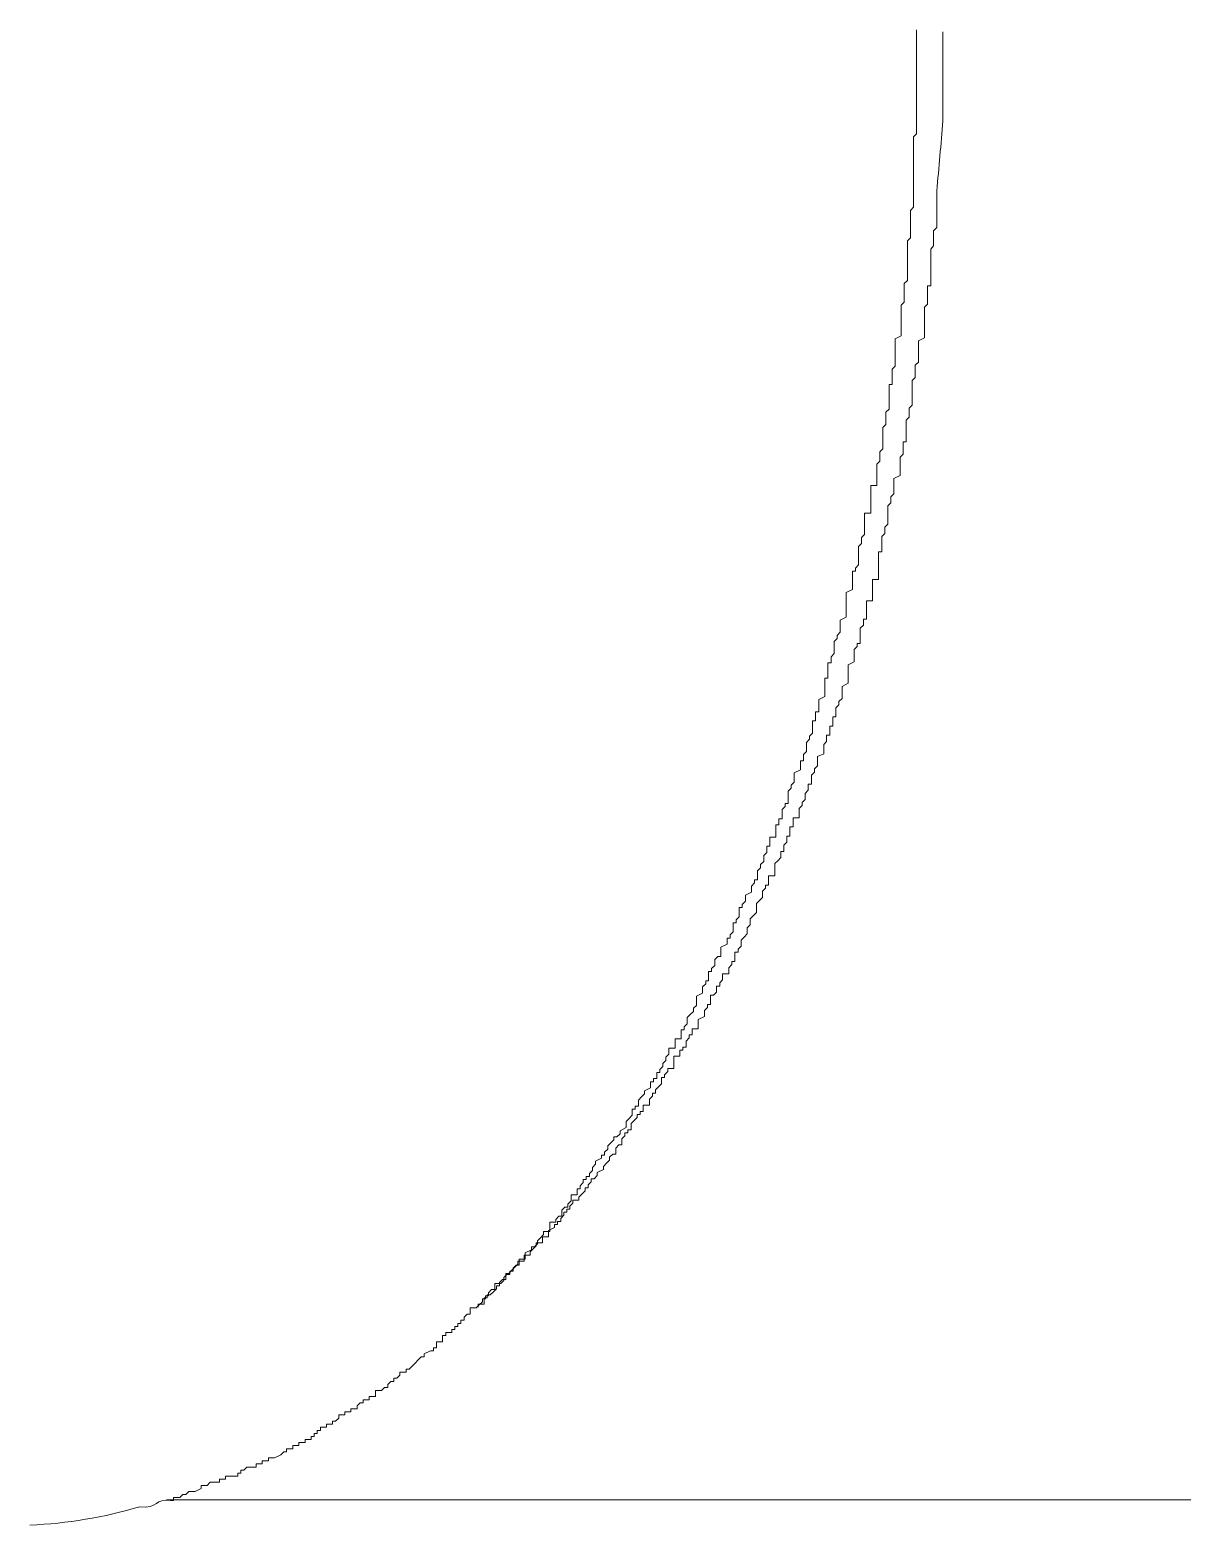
# Model space of a CAD drawing. Header units: millimetres. Extents: x 5194 to 16594, y 329 to 7592.
# Drawn here: x 11531.77 to 11540.24, y 3984.21 to 3995.21 of the extents above; entities that cross this region are included whole.
import ezdxf

# ---------------------------------------------------------------- set-up
doc = ezdxf.new("R2010")
doc.units = ezdxf.units.MM
doc.header["$MEASUREMENT"] = 0
doc.layers.add('PDF_Geometry', color=7, linetype='Continuous', true_color=0x231f20)

msp = doc.modelspace()

# ---------------------------------------------------------------- linework, layer by layer
at = {"layer": 'PDF_Geometry', "color": 0, "lineweight": 9}
for p, q in [((11538.287, 3995.187), (11538.287, 3995.209)), ((11538.287, 3995.164), (11538.287, 3995.187)), ((11538.481, 3995.194), (11538.481, 3995.171)), ((11538.287, 3995.142), (11538.287, 3995.164)), ((11538.481, 3995.171), (11538.481, 3995.149)), ((11538.481, 3995.149), (11538.481, 3995.126)), ((11538.287, 3994.625), (11538.287, 3994.647)), ((11538.481, 3994.744), (11538.481, 3994.722)), ((11538.481, 3994.722), (11538.481, 3994.699)), ((11538.481, 3994.699), (11538.481, 3994.677)), ((11538.287, 3994.602), (11538.287, 3994.625)), ((11538.287, 3994.58), (11538.287, 3994.602)), ((11538.287, 3994.557), (11538.287, 3994.58)), ((11538.287, 3994.535), (11538.287, 3994.557)), ((11538.287, 3994.512), (11538.287, 3994.535)), ((11538.265, 3994.422), (11538.287, 3994.445)), ((11538.265, 3994.4), (11538.265, 3994.422)), ((11538.287, 3994.49), (11538.287, 3994.512)), ((11538.287, 3994.467), (11538.287, 3994.49)), ((11538.287, 3994.445), (11538.287, 3994.467)), ((11538.265, 3994.377), (11538.265, 3994.4)), ((11538.265, 3994.355), (11538.265, 3994.377)), ((11538.265, 3994.332), (11538.265, 3994.355)), ((11538.265, 3994.13), (11538.265, 3994.152)), ((11538.265, 3994.107), (11538.265, 3994.13)), ((11538.265, 3994.085), (11538.265, 3994.107)), ((11538.265, 3994.062), (11538.265, 3994.085)), ((11538.265, 3994.04), (11538.265, 3994.062)), ((11538.265, 3994.017), (11538.265, 3994.04)), ((11538.265, 3993.995), (11538.265, 3994.017)), ((11538.265, 3993.972), (11538.265, 3993.995)), ((11538.242, 3993.882), (11538.265, 3993.905)), ((11538.242, 3993.86), (11538.242, 3993.882)), ((11538.265, 3993.95), (11538.265, 3993.972)), ((11538.265, 3993.927), (11538.265, 3993.95)), ((11538.265, 3993.905), (11538.265, 3993.927)), ((11538.436, 3993.867), (11538.436, 3993.845)), ((11538.242, 3993.838), (11538.242, 3993.86)), ((11538.242, 3993.815), (11538.242, 3993.838)), ((11538.242, 3993.793), (11538.242, 3993.815)), ((11538.242, 3993.77), (11538.242, 3993.793)), ((11538.242, 3993.748), (11538.242, 3993.77)), ((11538.436, 3993.845), (11538.436, 3993.822)), ((11538.436, 3993.822), (11538.436, 3993.8)), ((11538.436, 3993.8), (11538.436, 3993.777)), ((11538.436, 3993.777), (11538.436, 3993.755)), ((11538.22, 3993.658), (11538.242, 3993.68)), ((11538.22, 3993.635), (11538.22, 3993.658)), ((11538.242, 3993.725), (11538.242, 3993.748)), ((11538.242, 3993.703), (11538.242, 3993.725)), ((11538.242, 3993.68), (11538.242, 3993.703)), ((11538.436, 3993.755), (11538.413, 3993.732)), ((11538.413, 3993.732), (11538.413, 3993.71)), ((11538.413, 3993.71), (11538.413, 3993.687)), ((11538.413, 3993.687), (11538.413, 3993.665)), ((11538.413, 3993.665), (11538.413, 3993.642)), ((11538.22, 3993.613), (11538.22, 3993.635)), ((11538.22, 3993.59), (11538.22, 3993.613)), ((11538.22, 3993.568), (11538.22, 3993.59)), ((11538.22, 3993.545), (11538.22, 3993.568)), ((11538.22, 3993.523), (11538.22, 3993.545)), ((11538.413, 3993.62), (11538.391, 3993.597)), ((11538.391, 3993.597), (11538.391, 3993.575)), ((11538.413, 3993.642), (11538.413, 3993.62)), ((11538.22, 3993.5), (11538.22, 3993.523)), ((11538.22, 3993.478), (11538.22, 3993.5)), ((11538.22, 3993.455), (11538.22, 3993.478)), ((11538.22, 3993.433), (11538.22, 3993.455)), ((11538.22, 3993.41), (11538.22, 3993.433)), ((11538.197, 3993.343), (11538.22, 3993.365)), ((11538.197, 3993.32), (11538.197, 3993.343)), ((11538.197, 3993.298), (11538.197, 3993.32)), ((11538.22, 3993.388), (11538.22, 3993.41)), ((11538.22, 3993.365), (11538.22, 3993.388)), ((11538.391, 3993.327), (11538.368, 3993.327)), ((11538.368, 3993.327), (11538.368, 3993.305)), ((11538.391, 3993.417), (11538.391, 3993.395)), ((11538.391, 3993.395), (11538.391, 3993.372)), ((11538.391, 3993.372), (11538.391, 3993.35)), ((11538.391, 3993.35), (11538.391, 3993.327)), ((11538.175, 3993.185), (11538.197, 3993.208)), ((11538.197, 3993.275), (11538.197, 3993.298)), ((11538.197, 3993.253), (11538.197, 3993.275)), ((11538.197, 3993.23), (11538.197, 3993.253)), ((11538.197, 3993.208), (11538.197, 3993.23)), ((11538.368, 3993.305), (11538.368, 3993.282)), ((11538.368, 3993.282), (11538.368, 3993.26)), ((11538.368, 3993.26), (11538.368, 3993.237)), ((11538.368, 3993.237), (11538.368, 3993.215)), ((11538.368, 3993.215), (11538.368, 3993.192)), ((11538.175, 3993.163), (11538.175, 3993.185)), ((11538.175, 3993.14), (11538.175, 3993.163)), ((11538.175, 3993.118), (11538.175, 3993.14)), ((11538.175, 3993.095), (11538.175, 3993.118)), ((11538.368, 3993.192), (11538.346, 3993.17)), ((11538.346, 3993.17), (11538.346, 3993.147)), ((11538.346, 3993.147), (11538.346, 3993.125)), ((11538.175, 3993.073), (11538.175, 3993.095)), ((11538.175, 3993.05), (11538.175, 3993.073)), ((11538.175, 3993.028), (11538.175, 3993.05)), ((11538.175, 3993.005), (11538.175, 3993.028)), ((11538.175, 3992.983), (11538.175, 3993.005)), ((11538.346, 3992.99), (11538.346, 3992.967)), ((11538.13, 3992.938), (11538.175, 3992.96)), ((11538.13, 3992.915), (11538.13, 3992.938)), ((11538.13, 3992.893), (11538.13, 3992.915)), ((11538.175, 3992.96), (11538.175, 3992.983)), ((11538.346, 3992.945), (11538.301, 3992.922)), ((11538.301, 3992.922), (11538.301, 3992.9)), ((11538.301, 3992.9), (11538.301, 3992.877)), ((11538.301, 3992.877), (11538.301, 3992.855)), ((11538.346, 3992.967), (11538.346, 3992.945)), ((11538.13, 3992.758), (11538.13, 3992.781)), ((11538.301, 3992.855), (11538.301, 3992.833)), ((11538.301, 3992.833), (11538.301, 3992.81)), ((11538.301, 3992.81), (11538.301, 3992.788)), ((11538.301, 3992.788), (11538.301, 3992.765)), ((11538.107, 3992.713), (11538.13, 3992.736)), ((11538.107, 3992.691), (11538.107, 3992.713)), ((11538.107, 3992.668), (11538.107, 3992.691)), ((11538.107, 3992.646), (11538.107, 3992.668)), ((11538.13, 3992.736), (11538.13, 3992.758)), ((11538.301, 3992.765), (11538.278, 3992.743)), ((11538.278, 3992.743), (11538.278, 3992.698)), ((11538.278, 3992.698), (11538.278, 3992.675)), ((11538.278, 3992.675), (11538.278, 3992.653)), ((11538.085, 3992.578), (11538.085, 3992.601)), ((11538.085, 3992.601), (11538.107, 3992.601)), ((11538.085, 3992.556), (11538.085, 3992.578)), ((11538.085, 3992.533), (11538.085, 3992.556)), ((11538.107, 3992.623), (11538.107, 3992.646)), ((11538.107, 3992.601), (11538.107, 3992.623)), ((11538.278, 3992.653), (11538.256, 3992.63)), ((11538.256, 3992.63), (11538.256, 3992.608)), ((11538.256, 3992.608), (11538.256, 3992.585)), ((11538.256, 3992.585), (11538.256, 3992.563)), ((11538.256, 3992.563), (11538.256, 3992.54)), ((11538.256, 3992.45), (11538.233, 3992.428)), ((11538.256, 3992.54), (11538.256, 3992.518)), ((11538.256, 3992.518), (11538.256, 3992.495)), ((11538.256, 3992.495), (11538.256, 3992.473)), ((11538.256, 3992.473), (11538.256, 3992.45)), ((11538.062, 3992.398), (11538.085, 3992.421)), ((11538.062, 3992.376), (11538.062, 3992.398)), ((11538.062, 3992.353), (11538.062, 3992.376)), ((11538.062, 3992.331), (11538.062, 3992.353)), ((11538.062, 3992.308), (11538.062, 3992.331)), ((11538.233, 3992.36), (11538.211, 3992.338)), ((11538.211, 3992.338), (11538.211, 3992.315)), ((11538.233, 3992.428), (11538.233, 3992.405)), ((11538.233, 3992.405), (11538.233, 3992.383)), ((11538.233, 3992.383), (11538.233, 3992.36)), ((11538.04, 3992.286), (11538.062, 3992.308)), ((11538.04, 3992.263), (11538.04, 3992.286)), ((11538.04, 3992.241), (11538.04, 3992.263)), ((11538.04, 3992.218), (11538.04, 3992.241)), ((11538.04, 3992.196), (11538.04, 3992.218)), ((11538.211, 3992.315), (11538.211, 3992.293)), ((11538.211, 3992.293), (11538.211, 3992.27)), ((11538.211, 3992.27), (11538.211, 3992.248)), ((11538.211, 3992.248), (11538.211, 3992.225)), ((11538.211, 3992.225), (11538.211, 3992.203)), ((11538.017, 3992.106), (11538.04, 3992.128)), ((11538.04, 3992.173), (11538.04, 3992.196)), ((11538.04, 3992.151), (11538.04, 3992.173)), ((11538.04, 3992.128), (11538.04, 3992.151)), ((11538.211, 3992.18), (11538.188, 3992.18)), ((11538.188, 3992.18), (11538.188, 3992.158)), ((11538.188, 3992.158), (11538.188, 3992.135)), ((11538.188, 3992.135), (11538.188, 3992.113)), ((11538.188, 3992.113), (11538.188, 3992.09)), ((11538.211, 3992.203), (11538.211, 3992.18)), ((11537.995, 3992.016), (11538.017, 3992.038)), ((11537.995, 3991.993), (11537.995, 3992.016)), ((11538.017, 3992.083), (11538.017, 3992.106)), ((11538.017, 3992.061), (11538.017, 3992.083)), ((11538.017, 3992.038), (11538.017, 3992.061)), ((11538.188, 3992.09), (11538.166, 3992.068)), ((11538.166, 3992.068), (11538.166, 3992.045)), ((11538.166, 3992.045), (11538.166, 3992.023)), ((11538.166, 3992.023), (11538.166, 3992)), ((11538.166, 3992), (11538.166, 3991.978)), ((11537.995, 3991.971), (11537.995, 3991.993)), ((11537.995, 3991.948), (11537.995, 3991.971)), ((11537.995, 3991.926), (11537.995, 3991.948)), ((11537.995, 3991.903), (11537.995, 3991.926)), ((11537.995, 3991.881), (11537.995, 3991.903)), ((11538.166, 3991.933), (11538.121, 3991.91)), ((11538.121, 3991.91), (11538.121, 3991.888)), ((11538.121, 3991.888), (11538.121, 3991.865)), ((11538.166, 3991.978), (11538.166, 3991.955)), ((11538.166, 3991.955), (11538.166, 3991.933)), ((11537.95, 3991.836), (11537.95, 3991.858)), ((11537.95, 3991.858), (11537.995, 3991.858)), ((11537.995, 3991.858), (11537.995, 3991.881)), ((11538.121, 3991.798), (11538.098, 3991.776)), ((11538.121, 3991.865), (11538.121, 3991.843)), ((11538.121, 3991.843), (11538.121, 3991.82)), ((11538.121, 3991.82), (11538.121, 3991.798)), ((11537.95, 3991.656), (11537.95, 3991.679)), ((11538.098, 3991.731), (11538.076, 3991.708)), ((11538.076, 3991.708), (11538.076, 3991.686)), ((11538.076, 3991.686), (11538.076, 3991.663)), ((11538.098, 3991.776), (11538.098, 3991.753)), ((11538.098, 3991.753), (11538.098, 3991.731)), ((11537.905, 3991.634), (11537.905, 3991.656)), ((11537.905, 3991.656), (11537.95, 3991.656)), ((11537.905, 3991.611), (11537.905, 3991.634)), ((11537.905, 3991.589), (11537.905, 3991.611)), ((11537.905, 3991.566), (11537.905, 3991.589)), ((11537.905, 3991.544), (11537.905, 3991.566)), ((11538.076, 3991.573), (11538.053, 3991.551)), ((11538.076, 3991.663), (11538.076, 3991.641)), ((11538.076, 3991.641), (11538.076, 3991.618)), ((11538.076, 3991.618), (11538.076, 3991.596)), ((11538.076, 3991.596), (11538.076, 3991.573)), ((11537.882, 3991.476), (11537.905, 3991.499)), ((11537.882, 3991.454), (11537.882, 3991.476)), ((11537.882, 3991.431), (11537.882, 3991.454)), ((11537.905, 3991.521), (11537.905, 3991.544)), ((11537.905, 3991.499), (11537.905, 3991.521)), ((11538.053, 3991.506), (11538.031, 3991.483)), ((11538.031, 3991.483), (11538.031, 3991.461)), ((11538.031, 3991.461), (11538.031, 3991.438)), ((11538.053, 3991.551), (11538.053, 3991.528)), ((11538.053, 3991.528), (11538.053, 3991.506)), ((11537.86, 3991.409), (11537.882, 3991.431)), ((11538.031, 3991.371), (11538.008, 3991.371)), ((11538.008, 3991.371), (11538.008, 3991.348)), ((11538.031, 3991.438), (11538.031, 3991.416)), ((11538.031, 3991.416), (11538.031, 3991.393)), ((11538.031, 3991.393), (11538.031, 3991.371)), ((11537.815, 3991.206), (11537.815, 3991.229)), ((11537.815, 3991.229), (11537.837, 3991.229)), ((11537.837, 3991.251), (11537.86, 3991.274)), ((11537.837, 3991.229), (11537.837, 3991.251)), ((11537.815, 3991.184), (11537.815, 3991.206)), ((11537.815, 3991.161), (11537.815, 3991.184)), ((11537.815, 3991.139), (11537.815, 3991.161)), ((11537.815, 3991.116), (11537.815, 3991.139)), ((11538.008, 3991.168), (11537.963, 3991.168)), ((11537.963, 3991.168), (11537.963, 3991.146)), ((11538.008, 3991.191), (11538.008, 3991.168)), ((11537.77, 3991.071), (11537.815, 3991.094)), ((11537.77, 3991.049), (11537.77, 3991.071)), ((11537.815, 3991.094), (11537.815, 3991.116)), ((11537.963, 3991.011), (11537.918, 3991.011)), ((11537.918, 3991.011), (11537.918, 3990.988)), ((11537.963, 3991.033), (11537.963, 3991.011)), ((11537.77, 3990.891), (11537.77, 3990.914)), ((11537.918, 3990.988), (11537.918, 3990.966)), ((11537.918, 3990.966), (11537.918, 3990.943)), ((11537.918, 3990.943), (11537.918, 3990.921)), ((11537.918, 3990.921), (11537.918, 3990.898)), ((11537.918, 3990.898), (11537.918, 3990.876)), ((11537.725, 3990.869), (11537.77, 3990.891)), ((11537.725, 3990.846), (11537.725, 3990.869)), ((11537.725, 3990.824), (11537.725, 3990.846)), ((11537.725, 3990.801), (11537.725, 3990.824)), ((11537.725, 3990.779), (11537.725, 3990.801)), ((11537.896, 3990.831), (11537.873, 3990.808)), ((11537.873, 3990.808), (11537.873, 3990.786)), ((11537.918, 3990.876), (11537.896, 3990.876)), ((11537.896, 3990.876), (11537.896, 3990.853)), ((11537.896, 3990.853), (11537.896, 3990.831)), ((11537.68, 3990.712), (11537.703, 3990.734)), ((11537.68, 3990.689), (11537.68, 3990.712)), ((11537.68, 3990.667), (11537.68, 3990.689)), ((11537.703, 3990.756), (11537.725, 3990.779)), ((11537.703, 3990.734), (11537.703, 3990.756)), ((11537.873, 3990.696), (11537.851, 3990.696)), ((11537.851, 3990.696), (11537.851, 3990.674)), ((11537.873, 3990.786), (11537.873, 3990.764)), ((11537.873, 3990.764), (11537.873, 3990.741)), ((11537.873, 3990.741), (11537.873, 3990.719)), ((11537.873, 3990.719), (11537.873, 3990.696)), ((11537.658, 3990.599), (11537.68, 3990.622)), ((11537.658, 3990.577), (11537.658, 3990.599)), ((11537.658, 3990.554), (11537.658, 3990.577)), ((11537.68, 3990.644), (11537.68, 3990.667)), ((11537.68, 3990.622), (11537.68, 3990.644)), ((11537.851, 3990.674), (11537.829, 3990.651)), ((11537.829, 3990.651), (11537.829, 3990.629)), ((11537.829, 3990.629), (11537.829, 3990.606)), ((11537.829, 3990.606), (11537.829, 3990.584)), ((11537.829, 3990.584), (11537.829, 3990.561)), ((11537.635, 3990.532), (11537.635, 3990.554)), ((11537.635, 3990.554), (11537.658, 3990.554)), ((11537.635, 3990.509), (11537.635, 3990.532)), ((11537.635, 3990.487), (11537.635, 3990.509)), ((11537.635, 3990.464), (11537.635, 3990.487)), ((11537.635, 3990.442), (11537.635, 3990.464)), ((11537.829, 3990.561), (11537.784, 3990.539)), ((11537.784, 3990.539), (11537.784, 3990.516)), ((11537.784, 3990.516), (11537.784, 3990.494)), ((11537.784, 3990.494), (11537.784, 3990.471)), ((11537.784, 3990.471), (11537.784, 3990.449)), ((11537.613, 3990.419), (11537.613, 3990.442)), ((11537.613, 3990.442), (11537.635, 3990.442)), ((11537.613, 3990.397), (11537.613, 3990.419)), ((11537.613, 3990.374), (11537.613, 3990.397)), ((11537.613, 3990.352), (11537.613, 3990.374)), ((11537.613, 3990.329), (11537.613, 3990.352)), ((11537.784, 3990.404), (11537.739, 3990.381)), ((11537.739, 3990.381), (11537.739, 3990.359)), ((11537.739, 3990.359), (11537.739, 3990.336)), ((11537.784, 3990.449), (11537.784, 3990.426)), ((11537.784, 3990.426), (11537.784, 3990.404)), ((11537.568, 3990.284), (11537.613, 3990.307)), ((11537.568, 3990.262), (11537.568, 3990.284)), ((11537.568, 3990.239), (11537.568, 3990.262)), ((11537.568, 3990.217), (11537.568, 3990.239)), ((11537.613, 3990.307), (11537.613, 3990.329)), ((11537.716, 3990.246), (11537.694, 3990.224)), ((11537.739, 3990.291), (11537.716, 3990.269)), ((11537.716, 3990.269), (11537.716, 3990.246)), ((11537.739, 3990.336), (11537.739, 3990.314)), ((11537.739, 3990.314), (11537.739, 3990.291)), ((11537.545, 3990.172), (11537.545, 3990.194)), ((11537.545, 3990.194), (11537.568, 3990.194)), ((11537.545, 3990.149), (11537.545, 3990.172)), ((11537.545, 3990.127), (11537.545, 3990.149)), ((11537.568, 3990.194), (11537.568, 3990.217)), ((11537.694, 3990.156), (11537.671, 3990.156)), ((11537.671, 3990.156), (11537.671, 3990.134)), ((11537.671, 3990.134), (11537.671, 3990.111)), ((11537.694, 3990.224), (11537.694, 3990.201)), ((11537.694, 3990.201), (11537.694, 3990.179)), ((11537.694, 3990.179), (11537.694, 3990.156)), ((11537.5, 3990.014), (11537.523, 3990.037)), ((11537.523, 3990.104), (11537.523, 3990.127)), ((11537.523, 3990.127), (11537.545, 3990.127)), ((11537.523, 3990.082), (11537.523, 3990.104)), ((11537.523, 3990.059), (11537.523, 3990.082)), ((11537.523, 3990.037), (11537.523, 3990.059)), ((11537.649, 3990.021), (11537.626, 3990.021)), ((11537.626, 3990.021), (11537.626, 3989.999)), ((11537.671, 3990.089), (11537.649, 3990.089)), ((11537.649, 3990.089), (11537.649, 3990.066)), ((11537.649, 3990.066), (11537.649, 3990.044)), ((11537.649, 3990.044), (11537.649, 3990.021)), ((11537.671, 3990.111), (11537.671, 3990.089)), ((11537.478, 3989.969), (11537.5, 3989.992)), ((11537.478, 3989.947), (11537.478, 3989.969)), ((11537.478, 3989.924), (11537.478, 3989.947)), ((11537.478, 3989.902), (11537.478, 3989.924)), ((11537.5, 3989.992), (11537.5, 3990.014)), ((11537.626, 3989.976), (11537.604, 3989.954)), ((11537.604, 3989.954), (11537.604, 3989.931)), ((11537.604, 3989.931), (11537.604, 3989.909)), ((11537.604, 3989.909), (11537.604, 3989.886)), ((11537.626, 3989.999), (11537.626, 3989.976)), ((11537.433, 3989.812), (11537.433, 3989.834)), ((11537.433, 3989.834), (11537.455, 3989.834)), ((11537.433, 3989.789), (11537.433, 3989.812)), ((11537.455, 3989.879), (11537.478, 3989.902)), ((11537.455, 3989.857), (11537.455, 3989.879)), ((11537.455, 3989.834), (11537.455, 3989.857)), ((11537.604, 3989.886), (11537.559, 3989.864)), ((11537.559, 3989.864), (11537.559, 3989.841)), ((11537.559, 3989.841), (11537.559, 3989.819)), ((11537.559, 3989.819), (11537.559, 3989.796)), ((11537.388, 3989.744), (11537.433, 3989.767)), ((11537.388, 3989.722), (11537.388, 3989.744)), ((11537.388, 3989.699), (11537.388, 3989.722)), ((11537.388, 3989.677), (11537.388, 3989.699)), ((11537.433, 3989.767), (11537.433, 3989.789)), ((11537.536, 3989.751), (11537.514, 3989.729)), ((11537.514, 3989.729), (11537.514, 3989.707)), ((11537.514, 3989.707), (11537.514, 3989.684)), ((11537.559, 3989.796), (11537.536, 3989.774)), ((11537.536, 3989.774), (11537.536, 3989.751)), ((11537.343, 3989.61), (11537.365, 3989.632)), ((11537.343, 3989.587), (11537.343, 3989.61)), ((11537.343, 3989.565), (11537.343, 3989.587)), ((11537.365, 3989.655), (11537.388, 3989.677)), ((11537.365, 3989.632), (11537.365, 3989.655)), ((11537.491, 3989.617), (11537.469, 3989.594)), ((11537.469, 3989.594), (11537.469, 3989.572)), ((11537.514, 3989.662), (11537.491, 3989.662)), ((11537.491, 3989.662), (11537.491, 3989.639)), ((11537.491, 3989.639), (11537.491, 3989.617)), ((11537.514, 3989.684), (11537.514, 3989.662)), ((11537.298, 3989.475), (11537.32, 3989.497)), ((11537.298, 3989.452), (11537.298, 3989.475)), ((11537.32, 3989.497), (11537.32, 3989.52)), ((11537.32, 3989.52), (11537.343, 3989.52)), ((11537.343, 3989.542), (11537.343, 3989.565)), ((11537.343, 3989.52), (11537.343, 3989.542)), ((11537.446, 3989.504), (11537.424, 3989.482)), ((11537.424, 3989.482), (11537.424, 3989.459)), ((11537.469, 3989.549), (11537.446, 3989.527)), ((11537.446, 3989.527), (11537.446, 3989.504)), ((11537.469, 3989.572), (11537.469, 3989.549)), ((11537.253, 3989.34), (11537.253, 3989.362)), ((11537.253, 3989.362), (11537.275, 3989.362)), ((11537.275, 3989.385), (11537.275, 3989.407)), ((11537.275, 3989.407), (11537.298, 3989.407)), ((11537.275, 3989.362), (11537.275, 3989.385)), ((11537.298, 3989.43), (11537.298, 3989.452)), ((11537.298, 3989.407), (11537.298, 3989.43)), ((11537.424, 3989.414), (11537.379, 3989.414)), ((11537.379, 3989.414), (11537.379, 3989.392)), ((11537.379, 3989.392), (11537.379, 3989.369)), ((11537.379, 3989.369), (11537.379, 3989.347)), ((11537.424, 3989.459), (11537.424, 3989.437)), ((11537.424, 3989.437), (11537.424, 3989.414)), ((11537.208, 3989.25), (11537.208, 3989.272)), ((11537.208, 3989.272), (11537.253, 3989.272)), ((11537.208, 3989.227), (11537.208, 3989.25)), ((11537.253, 3989.317), (11537.253, 3989.34)), ((11537.253, 3989.295), (11537.253, 3989.317)), ((11537.253, 3989.272), (11537.253, 3989.295)), ((11537.356, 3989.279), (11537.334, 3989.279)), ((11537.334, 3989.279), (11537.334, 3989.257)), ((11537.334, 3989.257), (11537.334, 3989.234)), ((11537.379, 3989.347), (11537.356, 3989.347)), ((11537.356, 3989.347), (11537.356, 3989.324)), ((11537.356, 3989.324), (11537.356, 3989.302)), ((11537.356, 3989.302), (11537.356, 3989.279)), ((11537.163, 3989.137), (11537.185, 3989.16)), ((11537.185, 3989.182), (11537.185, 3989.205)), ((11537.185, 3989.205), (11537.208, 3989.205)), ((11537.185, 3989.16), (11537.185, 3989.182)), ((11537.208, 3989.205), (11537.208, 3989.227)), ((11537.311, 3989.167), (11537.289, 3989.167)), ((11537.289, 3989.167), (11537.289, 3989.144)), ((11537.289, 3989.144), (11537.289, 3989.122)), ((11537.334, 3989.234), (11537.311, 3989.212)), ((11537.311, 3989.212), (11537.311, 3989.189)), ((11537.311, 3989.189), (11537.311, 3989.167)), ((11537.118, 3989.025), (11537.14, 3989.047)), ((11537.14, 3989.07), (11537.163, 3989.092)), ((11537.14, 3989.047), (11537.14, 3989.07)), ((11537.163, 3989.115), (11537.163, 3989.137)), ((11537.163, 3989.092), (11537.163, 3989.115)), ((11537.266, 3989.099), (11537.244, 3989.077)), ((11537.244, 3989.077), (11537.244, 3989.054)), ((11537.244, 3989.054), (11537.244, 3989.032)), ((11537.244, 3989.032), (11537.244, 3989.009)), ((11537.289, 3989.122), (11537.266, 3989.099)), ((11537.073, 3988.912), (11537.095, 3988.935)), ((11537.095, 3988.935), (11537.095, 3988.957)), ((11537.095, 3988.957), (11537.118, 3988.957)), ((11537.118, 3989.002), (11537.118, 3989.025)), ((11537.118, 3988.98), (11537.118, 3989.002)), ((11537.118, 3988.957), (11537.118, 3988.98)), ((11537.199, 3988.919), (11537.176, 3988.919)), ((11537.176, 3988.919), (11537.176, 3988.897)), ((11537.244, 3988.987), (11537.199, 3988.987)), ((11537.199, 3988.987), (11537.199, 3988.964)), ((11537.199, 3988.964), (11537.199, 3988.942)), ((11537.199, 3988.942), (11537.199, 3988.919)), ((11537.244, 3989.009), (11537.244, 3988.987)), ((11537.028, 3988.845), (11537.073, 3988.867)), ((11537.028, 3988.822), (11537.028, 3988.845)), ((11537.028, 3988.8), (11537.028, 3988.822)), ((11537.073, 3988.89), (11537.073, 3988.912)), ((11537.073, 3988.867), (11537.073, 3988.89)), ((11537.154, 3988.829), (11537.131, 3988.807)), ((11537.176, 3988.897), (11537.154, 3988.874)), ((11537.154, 3988.874), (11537.154, 3988.852)), ((11537.154, 3988.852), (11537.154, 3988.829)), ((11536.983, 3988.732), (11536.983, 3988.755)), ((11536.983, 3988.755), (11537.005, 3988.755)), ((11536.983, 3988.71), (11536.983, 3988.732)), ((11536.983, 3988.687), (11536.983, 3988.71)), ((11537.005, 3988.777), (11537.028, 3988.8)), ((11537.005, 3988.755), (11537.005, 3988.777)), ((11537.109, 3988.717), (11537.086, 3988.694)), ((11537.131, 3988.807), (11537.109, 3988.784)), ((11537.109, 3988.784), (11537.109, 3988.762)), ((11537.109, 3988.762), (11537.109, 3988.739)), ((11537.109, 3988.739), (11537.109, 3988.717)), ((11536.938, 3988.62), (11536.938, 3988.643)), ((11536.938, 3988.643), (11536.96, 3988.643)), ((11536.938, 3988.598), (11536.938, 3988.62)), ((11536.938, 3988.575), (11536.938, 3988.598)), ((11536.96, 3988.665), (11536.983, 3988.687)), ((11536.96, 3988.643), (11536.96, 3988.665)), ((11537.064, 3988.627), (11537.041, 3988.605)), ((11537.041, 3988.605), (11537.041, 3988.582)), ((11537.086, 3988.694), (11537.064, 3988.672)), ((11537.064, 3988.672), (11537.064, 3988.65)), ((11537.064, 3988.65), (11537.064, 3988.627)), ((11536.848, 3988.463), (11536.893, 3988.485)), ((11536.893, 3988.508), (11536.893, 3988.53)), ((11536.893, 3988.53), (11536.915, 3988.53)), ((11536.893, 3988.485), (11536.893, 3988.508)), ((11536.915, 3988.553), (11536.938, 3988.575)), ((11536.915, 3988.53), (11536.915, 3988.553)), ((11537.019, 3988.537), (11536.996, 3988.515)), ((11536.996, 3988.515), (11536.996, 3988.492)), ((11536.996, 3988.492), (11536.996, 3988.47)), ((11537.041, 3988.56), (11537.019, 3988.537)), ((11537.041, 3988.582), (11537.041, 3988.56)), ((11536.803, 3988.373), (11536.825, 3988.395)), ((11536.803, 3988.35), (11536.803, 3988.373)), ((11536.825, 3988.395), (11536.848, 3988.395)), ((11536.848, 3988.44), (11536.848, 3988.463)), ((11536.848, 3988.418), (11536.848, 3988.44)), ((11536.848, 3988.395), (11536.848, 3988.418)), ((11536.974, 3988.425), (11536.951, 3988.425)), ((11536.951, 3988.425), (11536.951, 3988.402)), ((11536.951, 3988.402), (11536.951, 3988.38)), ((11536.951, 3988.38), (11536.951, 3988.357)), ((11536.996, 3988.47), (11536.974, 3988.447)), ((11536.974, 3988.447), (11536.974, 3988.425)), ((11536.758, 3988.26), (11536.758, 3988.283)), ((11536.758, 3988.283), (11536.78, 3988.283)), ((11536.758, 3988.238), (11536.758, 3988.26)), ((11536.78, 3988.305), (11536.803, 3988.328)), ((11536.78, 3988.283), (11536.78, 3988.305)), ((11536.803, 3988.328), (11536.803, 3988.35)), ((11536.906, 3988.267), (11536.861, 3988.267)), ((11536.861, 3988.267), (11536.861, 3988.245)), ((11536.929, 3988.335), (11536.906, 3988.312)), ((11536.906, 3988.312), (11536.906, 3988.29)), ((11536.906, 3988.29), (11536.906, 3988.267)), ((11536.951, 3988.357), (11536.929, 3988.357)), ((11536.929, 3988.357), (11536.929, 3988.335)), ((11536.713, 3988.17), (11536.736, 3988.193)), ((11536.713, 3988.148), (11536.713, 3988.17)), ((11536.736, 3988.193), (11536.736, 3988.215)), ((11536.736, 3988.215), (11536.758, 3988.215)), ((11536.758, 3988.215), (11536.758, 3988.238)), ((11536.839, 3988.177), (11536.816, 3988.177)), ((11536.816, 3988.177), (11536.816, 3988.155)), ((11536.816, 3988.155), (11536.816, 3988.132)), ((11536.861, 3988.222), (11536.839, 3988.2)), ((11536.839, 3988.2), (11536.839, 3988.177)), ((11536.861, 3988.245), (11536.861, 3988.222)), ((11536.668, 3988.103), (11536.713, 3988.125)), ((11536.668, 3988.08), (11536.668, 3988.103)), ((11536.668, 3988.058), (11536.668, 3988.08)), ((11536.668, 3988.035), (11536.668, 3988.058)), ((11536.713, 3988.125), (11536.713, 3988.148)), ((11536.772, 3988.042), (11536.749, 3988.042)), ((11536.749, 3988.042), (11536.749, 3988.02)), ((11536.794, 3988.11), (11536.772, 3988.11)), ((11536.772, 3988.11), (11536.772, 3988.087)), ((11536.772, 3988.087), (11536.772, 3988.065)), ((11536.772, 3988.065), (11536.772, 3988.042)), ((11536.816, 3988.132), (11536.794, 3988.11)), ((11536.601, 3987.945), (11536.623, 3987.968)), ((11536.601, 3987.923), (11536.601, 3987.945)), ((11536.623, 3987.968), (11536.646, 3987.99)), ((11536.646, 3988.013), (11536.668, 3988.035)), ((11536.646, 3987.99), (11536.646, 3988.013)), ((11536.727, 3987.952), (11536.682, 3987.93)), ((11536.682, 3987.93), (11536.682, 3987.907)), ((11536.749, 3988.02), (11536.727, 3987.997)), ((11536.727, 3987.997), (11536.727, 3987.975)), ((11536.727, 3987.975), (11536.727, 3987.952)), ((11536.556, 3987.833), (11536.556, 3987.855)), ((11536.556, 3987.855), (11536.578, 3987.855)), ((11536.556, 3987.81), (11536.556, 3987.833)), ((11536.578, 3987.878), (11536.601, 3987.9)), ((11536.578, 3987.855), (11536.578, 3987.878)), ((11536.601, 3987.9), (11536.601, 3987.923)), ((11536.682, 3987.862), (11536.637, 3987.862)), ((11536.637, 3987.862), (11536.637, 3987.84)), ((11536.637, 3987.84), (11536.637, 3987.817)), ((11536.682, 3987.907), (11536.682, 3987.885)), ((11536.682, 3987.885), (11536.682, 3987.862)), ((11536.466, 3987.698), (11536.466, 3987.72)), ((11536.466, 3987.72), (11536.511, 3987.72)), ((11536.511, 3987.765), (11536.511, 3987.788)), ((11536.511, 3987.788), (11536.556, 3987.788)), ((11536.511, 3987.743), (11536.511, 3987.765)), ((11536.511, 3987.72), (11536.511, 3987.743)), ((11536.556, 3987.788), (11536.556, 3987.81)), ((11536.592, 3987.727), (11536.569, 3987.727)), ((11536.569, 3987.727), (11536.569, 3987.705)), ((11536.614, 3987.795), (11536.592, 3987.772)), ((11536.592, 3987.772), (11536.592, 3987.75)), ((11536.592, 3987.75), (11536.592, 3987.727)), ((11536.637, 3987.817), (11536.614, 3987.817)), ((11536.614, 3987.817), (11536.614, 3987.795)), ((11536.421, 3987.608), (11536.443, 3987.63)), ((11536.421, 3987.586), (11536.421, 3987.608)), ((11536.443, 3987.653), (11536.466, 3987.675)), ((11536.443, 3987.63), (11536.443, 3987.653)), ((11536.466, 3987.675), (11536.466, 3987.698)), ((11536.547, 3987.66), (11536.502, 3987.66)), ((11536.502, 3987.66), (11536.502, 3987.637)), ((11536.502, 3987.637), (11536.502, 3987.615)), ((11536.502, 3987.615), (11536.502, 3987.593)), ((11536.569, 3987.705), (11536.547, 3987.705)), ((11536.547, 3987.705), (11536.547, 3987.682)), ((11536.547, 3987.682), (11536.547, 3987.66)), ((11536.353, 3987.473), (11536.353, 3987.496)), ((11536.353, 3987.496), (11536.376, 3987.496)), ((11536.376, 3987.518), (11536.376, 3987.541)), ((11536.376, 3987.541), (11536.398, 3987.541)), ((11536.376, 3987.496), (11536.376, 3987.518)), ((11536.398, 3987.563), (11536.421, 3987.586)), ((11536.398, 3987.541), (11536.398, 3987.563)), ((11536.434, 3987.503), (11536.412, 3987.503)), ((11536.412, 3987.503), (11536.412, 3987.48)), ((11536.457, 3987.548), (11536.434, 3987.525)), ((11536.434, 3987.525), (11536.434, 3987.503)), ((11536.502, 3987.57), (11536.457, 3987.57)), ((11536.457, 3987.57), (11536.457, 3987.548)), ((11536.502, 3987.593), (11536.502, 3987.57)), ((11536.263, 3987.361), (11536.286, 3987.383)), ((11536.286, 3987.406), (11536.331, 3987.428)), ((11536.286, 3987.383), (11536.286, 3987.406)), ((11536.331, 3987.451), (11536.331, 3987.473)), ((11536.331, 3987.473), (11536.353, 3987.473)), ((11536.331, 3987.428), (11536.331, 3987.451)), ((11536.367, 3987.39), (11536.344, 3987.39)), ((11536.344, 3987.39), (11536.344, 3987.368)), ((11536.389, 3987.435), (11536.367, 3987.413)), ((11536.367, 3987.413), (11536.367, 3987.39)), ((11536.412, 3987.458), (11536.389, 3987.435)), ((11536.412, 3987.48), (11536.412, 3987.458)), ((11536.196, 3987.248), (11536.196, 3987.271)), ((11536.196, 3987.271), (11536.218, 3987.271)), ((11536.218, 3987.271), (11536.218, 3987.293)), ((11536.218, 3987.293), (11536.241, 3987.293)), ((11536.241, 3987.338), (11536.263, 3987.361)), ((11536.241, 3987.316), (11536.241, 3987.338)), ((11536.241, 3987.293), (11536.241, 3987.316)), ((11536.322, 3987.3), (11536.277, 3987.3)), ((11536.277, 3987.3), (11536.277, 3987.278)), ((11536.277, 3987.278), (11536.277, 3987.255)), ((11536.344, 3987.368), (11536.322, 3987.345)), ((11536.322, 3987.345), (11536.322, 3987.323)), ((11536.322, 3987.323), (11536.322, 3987.3)), ((11536.151, 3987.181), (11536.173, 3987.203)), ((11536.151, 3987.158), (11536.151, 3987.181)), ((11536.151, 3987.136), (11536.151, 3987.158)), ((11536.173, 3987.203), (11536.196, 3987.226)), ((11536.209, 3987.188), (11536.187, 3987.165)), ((11536.187, 3987.165), (11536.187, 3987.143)), ((11536.196, 3987.226), (11536.196, 3987.248)), ((11536.232, 3987.21), (11536.209, 3987.188)), ((11536.254, 3987.233), (11536.232, 3987.233)), ((11536.232, 3987.233), (11536.232, 3987.21)), ((11536.277, 3987.255), (11536.254, 3987.255)), ((11536.254, 3987.255), (11536.254, 3987.233)), ((11536.061, 3987.046), (11536.061, 3987.068)), ((11536.061, 3987.068), (11536.083, 3987.068)), ((11536.083, 3987.068), (11536.106, 3987.091)), ((11536.106, 3987.113), (11536.151, 3987.136)), ((11536.106, 3987.091), (11536.106, 3987.113)), ((11536.142, 3987.075), (11536.119, 3987.053)), ((11536.119, 3987.053), (11536.119, 3987.03)), ((11536.164, 3987.098), (11536.142, 3987.098)), ((11536.142, 3987.098), (11536.142, 3987.075)), ((11536.187, 3987.12), (11536.164, 3987.12)), ((11536.164, 3987.12), (11536.164, 3987.098)), ((11536.187, 3987.143), (11536.187, 3987.12)), ((11535.993, 3986.956), (11536.016, 3986.978)), ((11535.993, 3986.933), (11535.993, 3986.956)), ((11536.016, 3987.001), (11536.038, 3987.023)), ((11536.016, 3986.978), (11536.016, 3987.001)), ((11536.052, 3986.94), (11536.029, 3986.918)), ((11536.038, 3987.023), (11536.061, 3987.046)), ((11536.074, 3986.94), (11536.052, 3986.94)), ((11536.097, 3987.008), (11536.074, 3986.985)), ((11536.074, 3986.985), (11536.074, 3986.963)), ((11536.074, 3986.963), (11536.074, 3986.94)), ((11536.119, 3987.008), (11536.097, 3987.008)), ((11536.119, 3987.03), (11536.119, 3987.008)), ((11535.903, 3986.843), (11535.926, 3986.866)), ((11535.903, 3986.821), (11535.903, 3986.843)), ((11535.926, 3986.888), (11535.971, 3986.911)), ((11535.926, 3986.866), (11535.926, 3986.888)), ((11535.971, 3986.911), (11535.971, 3986.933)), ((11535.971, 3986.933), (11535.993, 3986.933)), ((11536.007, 3986.873), (11535.984, 3986.85)), ((11535.984, 3986.85), (11535.984, 3986.828)), ((11536.029, 3986.895), (11536.007, 3986.873)), ((11536.029, 3986.918), (11536.029, 3986.895)), ((11535.813, 3986.708), (11535.836, 3986.731)), ((11535.836, 3986.731), (11535.836, 3986.753)), ((11535.836, 3986.753), (11535.858, 3986.753)), ((11535.858, 3986.753), (11535.858, 3986.776)), ((11535.858, 3986.776), (11535.881, 3986.776)), ((11535.894, 3986.738), (11535.872, 3986.715)), ((11535.881, 3986.798), (11535.903, 3986.821)), ((11535.881, 3986.776), (11535.881, 3986.798)), ((11535.917, 3986.76), (11535.894, 3986.76)), ((11535.894, 3986.76), (11535.894, 3986.738)), ((11535.939, 3986.783), (11535.917, 3986.76)), ((11535.984, 3986.828), (11535.939, 3986.805)), ((11535.939, 3986.805), (11535.939, 3986.783)), ((11535.746, 3986.618), (11535.746, 3986.641)), ((11535.746, 3986.641), (11535.791, 3986.641)), ((11535.746, 3986.596), (11535.746, 3986.618)), ((11535.791, 3986.663), (11535.791, 3986.686)), ((11535.791, 3986.686), (11535.813, 3986.686)), ((11535.791, 3986.641), (11535.791, 3986.663)), ((11535.827, 3986.648), (11535.804, 3986.625)), ((11535.804, 3986.625), (11535.804, 3986.603)), ((11535.813, 3986.686), (11535.813, 3986.708)), ((11535.849, 3986.67), (11535.827, 3986.648)), ((11535.872, 3986.693), (11535.849, 3986.693)), ((11535.849, 3986.693), (11535.849, 3986.67)), ((11535.872, 3986.715), (11535.872, 3986.693)), ((11535.679, 3986.529), (11535.701, 3986.551)), ((11535.679, 3986.506), (11535.679, 3986.529)), ((11535.679, 3986.484), (11535.679, 3986.506)), ((11535.715, 3986.513), (11535.692, 3986.513)), ((11535.692, 3986.513), (11535.692, 3986.491)), ((11535.701, 3986.551), (11535.723, 3986.551)), ((11535.737, 3986.536), (11535.715, 3986.536)), ((11535.715, 3986.536), (11535.715, 3986.513)), ((11535.723, 3986.573), (11535.746, 3986.596)), ((11535.723, 3986.551), (11535.723, 3986.573)), ((11535.759, 3986.581), (11535.737, 3986.558)), ((11535.737, 3986.558), (11535.737, 3986.536)), ((11535.804, 3986.603), (11535.759, 3986.603)), ((11535.759, 3986.603), (11535.759, 3986.581)), ((11535.625, 3986.401), (11535.58, 3986.378)), ((11535.589, 3986.416), (11535.589, 3986.439)), ((11535.589, 3986.439), (11535.634, 3986.439)), ((11535.589, 3986.394), (11535.589, 3986.416)), ((11535.589, 3986.371), (11535.589, 3986.394)), ((11535.647, 3986.423), (11535.625, 3986.423)), ((11535.625, 3986.423), (11535.625, 3986.401)), ((11535.634, 3986.461), (11535.656, 3986.484)), ((11535.634, 3986.439), (11535.634, 3986.461)), ((11535.67, 3986.446), (11535.647, 3986.446)), ((11535.647, 3986.446), (11535.647, 3986.423)), ((11535.656, 3986.484), (11535.679, 3986.484)), ((11535.692, 3986.491), (11535.67, 3986.468)), ((11535.67, 3986.468), (11535.67, 3986.446)), ((11535.476, 3986.259), (11535.499, 3986.281)), ((11535.512, 3986.288), (11535.49, 3986.288)), ((11535.49, 3986.288), (11535.49, 3986.266)), ((11535.499, 3986.304), (11535.521, 3986.326)), ((11535.499, 3986.281), (11535.499, 3986.304)), ((11535.535, 3986.288), (11535.512, 3986.288)), ((11535.521, 3986.326), (11535.544, 3986.349)), ((11535.58, 3986.333), (11535.535, 3986.333)), ((11535.535, 3986.333), (11535.535, 3986.311)), ((11535.535, 3986.311), (11535.535, 3986.288)), ((11535.544, 3986.349), (11535.544, 3986.371)), ((11535.544, 3986.371), (11535.589, 3986.371)), ((11535.58, 3986.378), (11535.58, 3986.356)), ((11535.58, 3986.356), (11535.58, 3986.333)), ((11535.364, 3986.146), (11535.364, 3986.169)), ((11535.364, 3986.169), (11535.409, 3986.169)), ((11535.445, 3986.198), (11535.4, 3986.198)), ((11535.4, 3986.198), (11535.4, 3986.176)), ((11535.4, 3986.176), (11535.4, 3986.153)), ((11535.409, 3986.214), (11535.454, 3986.236)), ((11535.409, 3986.191), (11535.409, 3986.214)), ((11535.409, 3986.169), (11535.409, 3986.191)), ((11535.467, 3986.243), (11535.445, 3986.221)), ((11535.445, 3986.221), (11535.445, 3986.198)), ((11535.454, 3986.236), (11535.454, 3986.259)), ((11535.454, 3986.259), (11535.476, 3986.259)), ((11535.49, 3986.266), (11535.467, 3986.243)), ((11535.287, 3986.063), (11535.265, 3986.063)), ((11535.265, 3986.063), (11535.265, 3986.041)), ((11535.31, 3986.086), (11535.287, 3986.063)), ((11535.296, 3986.056), (11535.296, 3986.079)), ((11535.296, 3986.079), (11535.319, 3986.079)), ((11535.332, 3986.108), (11535.31, 3986.086)), ((11535.319, 3986.101), (11535.341, 3986.124)), ((11535.319, 3986.079), (11535.319, 3986.101)), ((11535.355, 3986.131), (11535.332, 3986.108)), ((11535.341, 3986.124), (11535.364, 3986.124)), ((11535.4, 3986.153), (11535.355, 3986.153)), ((11535.355, 3986.153), (11535.355, 3986.131)), ((11535.364, 3986.124), (11535.364, 3986.146)), ((11535.197, 3985.951), (11535.175, 3985.928)), ((11535.184, 3985.966), (11535.184, 3985.989)), ((11535.184, 3985.989), (11535.229, 3985.989)), ((11535.184, 3985.944), (11535.184, 3985.966)), ((11535.22, 3985.973), (11535.197, 3985.973)), ((11535.197, 3985.973), (11535.197, 3985.951)), ((11535.242, 3986.018), (11535.22, 3985.996)), ((11535.22, 3985.996), (11535.22, 3985.973)), ((11535.229, 3985.989), (11535.251, 3986.011)), ((11535.265, 3986.018), (11535.242, 3986.018)), ((11535.251, 3986.034), (11535.274, 3986.056)), ((11535.251, 3986.011), (11535.251, 3986.034)), ((11535.265, 3986.041), (11535.265, 3986.018)), ((11535.274, 3986.056), (11535.296, 3986.056)), ((11535.071, 3985.831), (11535.094, 3985.854)), ((11535.094, 3985.854), (11535.094, 3985.876)), ((11535.094, 3985.876), (11535.116, 3985.876)), ((11535.13, 3985.883), (11535.107, 3985.883)), ((11535.107, 3985.883), (11535.107, 3985.861)), ((11535.107, 3985.861), (11535.107, 3985.838)), ((11535.116, 3985.876), (11535.116, 3985.899)), ((11535.116, 3985.899), (11535.139, 3985.899)), ((11535.152, 3985.906), (11535.13, 3985.906)), ((11535.13, 3985.906), (11535.13, 3985.883)), ((11535.139, 3985.921), (11535.161, 3985.944)), ((11535.139, 3985.899), (11535.139, 3985.921)), ((11535.175, 3985.928), (11535.152, 3985.906)), ((11535.161, 3985.944), (11535.184, 3985.944)), ((11534.959, 3985.741), (11534.981, 3985.764)), ((11534.959, 3985.719), (11534.959, 3985.741)), ((11534.981, 3985.764), (11535.004, 3985.764)), ((11535.004, 3985.786), (11535.004, 3985.809)), ((11535.004, 3985.809), (11535.049, 3985.809)), ((11535.004, 3985.764), (11535.004, 3985.786)), ((11535.049, 3985.809), (11535.071, 3985.831)), ((11535.085, 3985.838), (11535.062, 3985.838)), ((11535.062, 3985.838), (11535.062, 3985.816)), ((11535.107, 3985.838), (11535.085, 3985.838)), ((11534.824, 3985.606), (11534.824, 3985.629)), ((11534.824, 3985.629), (11534.869, 3985.629)), ((11534.869, 3985.629), (11534.869, 3985.651)), ((11534.869, 3985.651), (11534.891, 3985.651)), ((11534.891, 3985.651), (11534.891, 3985.674)), ((11534.891, 3985.674), (11534.914, 3985.674)), ((11534.914, 3985.674), (11534.914, 3985.696)), ((11534.914, 3985.696), (11534.936, 3985.696)), ((11534.936, 3985.696), (11534.936, 3985.719)), ((11534.936, 3985.719), (11534.959, 3985.719)), ((11534.734, 3985.494), (11534.734, 3985.516)), ((11534.734, 3985.516), (11534.756, 3985.516)), ((11534.756, 3985.539), (11534.756, 3985.561)), ((11534.756, 3985.561), (11534.779, 3985.561)), ((11534.756, 3985.516), (11534.756, 3985.539)), ((11534.779, 3985.561), (11534.801, 3985.561)), ((11534.801, 3985.584), (11534.801, 3985.606)), ((11534.801, 3985.606), (11534.824, 3985.606)), ((11534.801, 3985.561), (11534.801, 3985.584)), ((11534.577, 3985.382), (11534.599, 3985.404)), ((11534.599, 3985.404), (11534.622, 3985.427)), ((11534.622, 3985.427), (11534.644, 3985.449)), ((11534.644, 3985.449), (11534.666, 3985.449)), ((11534.666, 3985.472), (11534.711, 3985.494)), ((11534.666, 3985.449), (11534.666, 3985.472)), ((11534.711, 3985.494), (11534.734, 3985.494)), ((11534.442, 3985.269), (11534.442, 3985.292)), ((11534.442, 3985.292), (11534.464, 3985.292)), ((11534.464, 3985.292), (11534.487, 3985.314)), ((11534.487, 3985.314), (11534.487, 3985.337)), ((11534.487, 3985.337), (11534.532, 3985.337)), ((11534.532, 3985.337), (11534.532, 3985.359)), ((11534.532, 3985.359), (11534.554, 3985.359)), ((11534.554, 3985.359), (11534.577, 3985.382)), ((11534.307, 3985.179), (11534.307, 3985.202)), ((11534.307, 3985.202), (11534.352, 3985.202)), ((11534.307, 3985.157), (11534.307, 3985.179)), ((11534.352, 3985.202), (11534.374, 3985.224)), ((11534.374, 3985.224), (11534.397, 3985.224)), ((11534.397, 3985.247), (11534.419, 3985.269)), ((11534.397, 3985.224), (11534.397, 3985.247)), ((11534.419, 3985.269), (11534.442, 3985.269)), ((11534.172, 3985.089), (11534.194, 3985.112)), ((11534.172, 3985.067), (11534.172, 3985.089)), ((11534.194, 3985.112), (11534.217, 3985.112)), ((11534.217, 3985.112), (11534.217, 3985.134)), ((11534.217, 3985.134), (11534.239, 3985.134)), ((11534.239, 3985.134), (11534.262, 3985.134)), ((11534.262, 3985.134), (11534.262, 3985.157)), ((11534.262, 3985.157), (11534.307, 3985.157)), ((11533.992, 3984.954), (11533.992, 3984.977)), ((11533.992, 3984.977), (11534.014, 3984.977)), ((11534.014, 3984.977), (11534.037, 3984.999)), ((11534.037, 3984.999), (11534.037, 3985.022)), ((11534.037, 3985.022), (11534.059, 3985.022)), ((11534.059, 3985.022), (11534.082, 3985.022)), ((11534.082, 3985.022), (11534.082, 3985.044)), ((11534.082, 3985.044), (11534.127, 3985.044)), ((11534.127, 3985.044), (11534.127, 3985.067)), ((11534.127, 3985.067), (11534.172, 3985.067)), ((11533.834, 3984.842), (11533.834, 3984.864)), ((11533.834, 3984.864), (11533.857, 3984.864)), ((11533.857, 3984.864), (11533.857, 3984.887)), ((11533.857, 3984.887), (11533.879, 3984.887)), ((11533.879, 3984.887), (11533.879, 3984.909)), ((11533.879, 3984.909), (11533.902, 3984.909)), ((11533.902, 3984.909), (11533.902, 3984.932)), ((11533.902, 3984.932), (11533.947, 3984.932)), ((11533.947, 3984.932), (11533.947, 3984.954)), ((11533.947, 3984.954), (11533.969, 3984.954)), ((11533.969, 3984.954), (11533.992, 3984.954)), ((11533.61, 3984.729), (11533.632, 3984.752)), ((11533.632, 3984.752), (11533.654, 3984.752)), ((11533.654, 3984.752), (11533.654, 3984.774)), ((11533.654, 3984.774), (11533.677, 3984.774)), ((11533.677, 3984.774), (11533.699, 3984.774)), ((11533.699, 3984.774), (11533.699, 3984.797)), ((11533.699, 3984.797), (11533.722, 3984.797)), ((11533.722, 3984.797), (11533.744, 3984.797)), ((11533.744, 3984.797), (11533.744, 3984.819)), ((11533.744, 3984.819), (11533.789, 3984.819)), ((11533.789, 3984.819), (11533.789, 3984.842)), ((11533.789, 3984.842), (11533.812, 3984.842)), ((11533.812, 3984.842), (11533.834, 3984.842)), ((11533.34, 3984.617), (11533.362, 3984.639)), ((11533.362, 3984.639), (11533.385, 3984.639)), ((11533.385, 3984.639), (11533.43, 3984.639)), ((11533.43, 3984.639), (11533.43, 3984.662)), ((11533.43, 3984.662), (11533.452, 3984.662)), ((11533.452, 3984.662), (11533.475, 3984.662)), ((11533.475, 3984.662), (11533.475, 3984.684)), ((11533.475, 3984.684), (11533.497, 3984.684)), ((11533.497, 3984.684), (11533.52, 3984.684)), ((11533.52, 3984.684), (11533.52, 3984.707)), ((11533.52, 3984.707), (11533.542, 3984.707)), ((11533.542, 3984.707), (11533.565, 3984.707)), ((11533.565, 3984.707), (11533.61, 3984.729)), ((11533.07, 3984.504), (11533.092, 3984.527)), ((11533.092, 3984.527), (11533.115, 3984.527)), ((11533.115, 3984.527), (11533.137, 3984.527)), ((11533.137, 3984.527), (11533.16, 3984.527)), ((11533.16, 3984.527), (11533.16, 3984.549)), ((11533.16, 3984.549), (11533.205, 3984.549)), ((11533.205, 3984.549), (11533.205, 3984.572)), ((11533.205, 3984.572), (11533.25, 3984.572)), ((11533.25, 3984.572), (11533.272, 3984.572)), ((11533.272, 3984.572), (11533.295, 3984.572)), ((11533.295, 3984.572), (11533.295, 3984.594)), ((11533.295, 3984.594), (11533.317, 3984.594)), ((11533.317, 3984.594), (11533.317, 3984.617)), ((11533.317, 3984.617), (11533.34, 3984.617)), ((11532.822, 3984.392), (11532.822, 3984.415)), ((11532.822, 3984.415), (11532.867, 3984.415)), ((11532.867, 3984.415), (11532.89, 3984.437)), ((11532.89, 3984.437), (11532.912, 3984.437)), ((11532.912, 3984.437), (11532.935, 3984.46)), ((11532.935, 3984.46), (11532.957, 3984.46)), ((11532.957, 3984.46), (11532.98, 3984.46)), ((11532.98, 3984.46), (11533.025, 3984.482)), ((11533.025, 3984.482), (11533.025, 3984.504)), ((11533.025, 3984.504), (11533.07, 3984.504)), ((11532.771, 3984.399), (11543.543, 3984.399)), ((11532.8, 3984.392), (11532.822, 3984.392))]:
    msp.add_line(p, q, dxfattribs=at)
for centre, major_axis, start_param, end_param in [((11504.061, 3997.274), (24.415, 24.415), 5.40353, 5.418567), ((11531.638, 3987.47), (-2.305, 2.305), 2.395129, 2.647557)]:
    msp.add_ellipse(centre, major_axis=major_axis, ratio=1, start_param=start_param, end_param=end_param, dxfattribs=at)
for points in [[(11538.287, 3994.647), (11538.287, 3994.805), (11538.287, 3994.984), (11538.287, 3995.142)], [(11538.481, 3995.126), (11538.481, 3994.991), (11538.481, 3994.879), (11538.481, 3994.744)], [(11538.481, 3994.677), (11538.481, 3994.632), (11538.481, 3994.587), (11538.481, 3994.542)], [(11538.265, 3994.152), (11538.265, 3994.22), (11538.265, 3994.265), (11538.265, 3994.332)], [(11538.436, 3994.024), (11538.436, 3993.979), (11538.436, 3993.912), (11538.436, 3993.867)], [(11538.391, 3993.575), (11538.391, 3993.53), (11538.391, 3993.462), (11538.391, 3993.417)], [(11538.346, 3993.125), (11538.346, 3993.08), (11538.346, 3993.035), (11538.346, 3992.99)], [(11538.13, 3992.781), (11538.13, 3992.825), (11538.13, 3992.848), (11538.13, 3992.893)], [(11538.085, 3992.421), (11538.085, 3992.466), (11538.085, 3992.488), (11538.085, 3992.533)], [(11537.95, 3991.679), (11537.95, 3991.724), (11537.95, 3991.791), (11537.95, 3991.836)], [(11537.86, 3991.274), (11537.86, 3991.319), (11537.86, 3991.364), (11537.86, 3991.409)], [(11538.008, 3991.348), (11538.008, 3991.303), (11538.008, 3991.236), (11538.008, 3991.191)], [(11537.963, 3991.146), (11537.963, 3991.101), (11537.963, 3991.078), (11537.963, 3991.033)], [(11537.77, 3990.914), (11537.77, 3990.959), (11537.77, 3991.004), (11537.77, 3991.049)], [(11532.575, 3984.347), (11532.71, 3984.325), (11532.687, 3984.415), (11532.8, 3984.392)]]:
    msp.add_open_spline(points, degree=3, dxfattribs=at)

doc.saveas('drawing.dxf')
